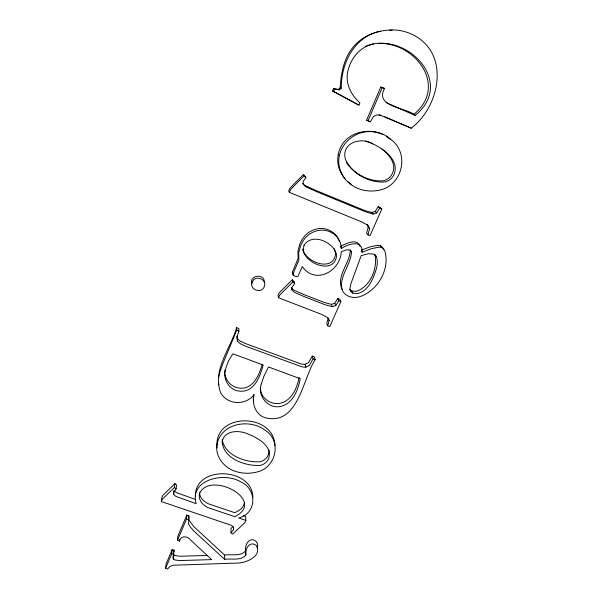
<?xml version="1.0" encoding="UTF-8"?>
<svg xmlns="http://www.w3.org/2000/svg" width="599" height="599" viewBox="0 0 599 599"><rect width="100%" height="100%" fill="white"/><g stroke="black" fill="none" stroke-linecap="round" stroke-linejoin="round"><path stroke-width="0.9" d="M188.85 515.761L188.535 524.013L190.287 526.925L193.559 530.729L224.618 559.384C231.379 558.208 240.835 561.173 245.86 555.101C244.647 549.058 249.798 540.343 256.26 545.472C262.841 556.493 244.714 563.652 235.999 563.097L173.081 565.231L169.682 566.564L167.615 569.05L165.571 568.391L166.065 564.003L172.183 549.582L174.219 550.241L172.901 557.579L173.351 559.114L174.706 559.938L179.535 560.559L211.702 559.616L190.954 540.373C188.034 536.18 180.838 534.862 179.528 541.017L177.469 540.343L177.866 536.15L186.798 515.08L188.85 515.761L188.842 519.947L193.821 526.618L224.618 555.078C231.311 553.918 240.701 556.86 245.672 550.833C244.474 544.85 249.573 536.187 255.99 541.279L257.33 543.308L257.757 545.861L257.226 547.92M222.169 439.703C225.022 455.667 245.837 462.84 260.221 461.739A11.71 10.73 -7.2 0 0 268.255 455.098L269.153 451.743L269.026 450.051M231.027 532.893L233.528 529.643L233.595 527.479L231.394 525.375L161.326 501.543L161.872 497.627L162.816 495.358L174.848 483.67L176.548 484.995L176.128 488.814L173.747 492.026L173.635 494.317L175.911 496.444L196.158 503.684C189.217 479.529 224.213 471.84 240.349 481.678C257.196 488.664 257.308 513.373 238.664 517.97L245.875 520.396L244.864 522.68L232.712 534.076L231.027 532.893L230.967 528.775L232.951 526.199M252.845 497.739C253.115 467.437 194.945 464.644 195.341 496.316M275.001 445.611C273.833 412.247 212.907 412.134 217.108 447.955M342.179 289.504C335.5 276.184 350.205 263.38 350.28 249.895L351.463 251.752C351.074 265.035 338.398 276.618 342.254 290.193C345.159 296.7 353.193 298.736 359.595 296.722C377.909 290.859 390.72 268.472 384.498 249.933L380.455 245.785L377.415 245.305L369.695 246.968L361.669 250.06M177.469 540.343L186.476 519.108L186.798 515.08M253.602 394.367L253.22 398.979L253.744 401.48M179.528 541.017L179.685 539.34M173.351 559.114L173.785 554.794L173.336 553.274L174.219 550.241M337.754 298.489L338.802 300.765L335.799 305.58L332.415 306.681L325.444 304.876L304.966 296.932L293.914 292.05L291.84 289.774L292.117 287.131L294.663 283.559L294.012 281.425L292.26 279.808L279.067 293.001L278.011 295.494L278.505 297.755L321.326 314.265L327.616 317.507L329.136 320.525L327.728 325.849L329.787 326.642L340.876 301.574L339.805 299.29L337.754 298.489L334.781 303.259L331.419 304.352L324.516 302.562L304.217 294.678L293.27 289.834L291.219 287.58M165.571 568.391L171.733 553.865L172.183 549.582M173.635 494.317L174.077 490.461L176.331 492.573L195.544 499.484M161.326 501.543L162.277 499.252L174.414 487.474L174.848 483.67M373.574 44.034C360.433 46.415 351.104 57.856 348.064 70.39C344.747 82.55 350.789 94.897 359.917 102.841L358.973 105.072L357.663 104.563L332.602 91.063L333.576 88.704L338.195 89.468L340.127 87.858C341.086 72.352 344.215 56.059 355.462 44.506C365.36 34.248 379.833 29.688 393.857 29.95A50.541 47.815 -72 0 1 411.228 34.001C450.605 51.814 440.699 105.791 411.243 128.179L384.813 116.775M333.576 88.704L339.326 89.835L341.273 88.21C341.093 63.382 354.114 36.494 380.425 31.268M224.984 372.758C225.875 365.869 228.855 359.385 232.951 353.822L263.193 365.016C260.123 376.337 254.365 392.472 239.937 391.169C229.417 390.608 223.06 379.646 224.984 369.86M218.59 377.812L220.162 371.118L223.195 362.859L236.755 330.214L236.635 327.668L238.791 328.477L238.926 331.03L236.807 337.918L237.608 341.355L240.401 343.796L246.226 346.432L302.3 366.962L305.834 367.18L309.324 365.36L313.09 358.861L312.289 356.098L314.37 356.877L315.194 359.647C302.899 378.021 298.354 426.129 265.26 417.75C255.668 414.808 251.692 403.846 254.096 394.666C245.845 405.568 227.598 405.164 220.791 392.959C211.791 370.422 230.795 348.266 236.635 327.668M299.208 377.467C297.007 387.68 292.297 399.698 281.313 402.985C271.796 405.845 260.558 398.432 260.46 388.257M367.157 224.61L368.258 227.058L366.588 233.078L367.936 234.786L370.032 235.639L381.825 208.969L380.343 207.494L378.254 206.633L375.251 211.417L371.814 212.518L364.784 210.534L315.785 190.385L304.599 185.286L302.847 183.369M367.936 234.786L369.613 228.706L367.239 224.333M262.16 364.596C259.127 375.154 253.092 389.492 239.795 388.13C232.255 387.56 225.838 381.488 225.014 373.948M244.317 502.875C243.711 508.004 239.038 510.842 234.711 512.677L208.722 503.916C204.252 501.902 199.617 498.083 199.542 492.79M382.312 87.387L368.003 120.848L366.61 120.182L380.769 87.05L384.625 88.405C373.918 107.273 407.193 107.603 415.264 115.322C453.728 84.309 411.573 35.977 372.099 44.116M351.463 251.752L349.958 250.015L346.731 249.783L341.318 251.707C340.299 271.325 315.291 285.139 302.323 266.562L297.958 276.326L297.224 276.753L294.985 276.214L293.248 275.128L292.357 272.29L298.182 258.162L297.95 250.966L300.024 243.464L302.278 239.143L305.078 235.512L308.425 232.599L312.311 230.383L316.459 228.96L320.555 228.406L324.613 228.721L328.619 229.896L333.314 232.569L336.975 236.365L339.393 241.097M289.347 192.346L290.485 189.598L304.21 175.679L303.446 174.496L289.856 188.288L288.725 191.006L289.347 192.346L361.781 221.937L368.138 225.411M358.973 105.072L333.673 91.445L334.661 89.064M278.505 297.755L279.576 295.24L292.889 281.934L292.26 279.808M366.61 120.182L370.302 121.837L373.544 116.446L377.026 114.851L380.754 115.345M312.289 356.098L308.552 362.545L305.101 364.349L301.604 364.132L246.032 343.759L240.251 341.138L237.489 338.712L236.89 336.159M303.446 174.496L305.894 177.596L303.236 181.242L303.019 183.983L305.378 186.566L316.669 191.71L366.116 212.039L373.214 214.038L376.681 212.93L379.714 208.1L378.254 206.633M385.973 102.489L413.422 114.709C448.292 86.81 416.073 42.686 379.002 43.368M359.924 246.406C357.453 237.504 345.436 243.83 340.367 246.563L341.46 248.398C348.012 244.22 362.56 238.919 362.148 252.231L371.058 248.795L378.853 247.117L381.922 247.597M365.383 46.295L370.422 44.663M389.552 30.25L392.173 30.175M207.254 555.438L179.917 556.231L175.125 555.617L173.785 554.794M349.494 289.265L351.71 290.987L356.233 291.339C370.167 286.831 377.782 268.666 374.952 255.047M376.082 256.087L373.858 254.193L368.542 253.699L361.197 255.623L350.879 283.776L349.928 288.613L350.655 291.466L352.893 293.196L357.453 293.555C369.171 290.717 373.454 277.839 376.719 267.671C377.467 263.433 378.036 258.409 375.146 254.822M383.061 88.053L384.625 88.405M382.881 134.55C354.803 121.679 325.691 153.434 345.002 178.757M340.127 87.858L341.273 88.21M171.733 553.865L173.785 554.532M338.195 89.468L339.326 89.835M413.422 114.709L415.264 115.322M186.476 519.108L188.543 519.797M243.306 515.574L245.695 516.375L245.875 520.396M365.33 141.065L371.395 143.124M372.825 144C360.853 136.332 340.629 143.086 345.518 159.499C352.025 174.047 369.613 183.227 385.179 181.946A13.073 12.549 -57.2 0 0 394.194 174.182C399.458 159.738 383.345 148.694 372.204 143.573M332.602 91.063L333.673 91.445M379.242 114.731L411.243 128.179M236.755 330.214L238.926 331.03M313.09 358.861L315.194 359.647M338.802 300.765L340.876 301.574M379.714 208.1L381.825 208.969M380.769 87.05L382.297 87.716M368.887 121.163L370.302 121.837M347.427 181.422L351.628 184.597M386.19 136.302L390.413 139.53M174.414 487.474L176.128 488.814M381.9 149.046C389.058 154.415 396.628 163.594 392.585 173.029A12.946 12.437 -57.5 0 1 383.652 180.718C369.493 182.118 354.361 174.144 346.349 162.516M380.455 245.785L383.008 248.098L383.592 249.873M292.889 281.934L294.663 283.559M375.251 211.417L376.681 212.93M371.814 212.518L373.214 214.038M304.21 175.679L305.894 177.596M368.258 227.058L369.613 228.706M361.294 250.988L362.148 252.231M351.71 290.987L352.893 293.196M334.781 303.259L335.799 305.58M331.419 304.352L332.415 306.681M329.136 320.525L328.177 318.076L326.784 323.363L327.728 325.849M292.357 272.29L292.604 273.062M293.248 275.128L292.993 274.349L294.079 271.392L298.879 260.101L298.639 252.838L300.743 245.276L303.012 240.91L305.842 237.249L309.219 234.306L313.15 232.075L317.328 230.637L321.468 230.076L325.564 230.39L329.607 231.581L334.347 234.269L338.038 238.103L340.479 242.88L341.46 248.398M302.675 248.982C305.423 262.527 334.077 272.785 335.627 253.317L334.242 248.75M291.428 288.314L291.84 289.774M305.101 364.349L305.834 367.18M218.538 383.075L218.957 384.865M251.805 283.904C249.064 275.166 264.361 272.942 264.369 282.136M237.489 338.712L237.608 341.355M245.672 550.833L245.86 555.101M233.475 527.187L233.528 529.643M224.618 555.078L224.618 559.384M222.169 441.725C223.307 458.827 245.904 466.479 260.543 465.348A11.815 10.812 -7.3 0 0 268.644 458.654C272.844 445.903 257.308 437.629 247.679 433.871C239.031 429.992 224.266 430.119 222.169 441.725M216.973 444.563C214.891 456.603 224.206 467.759 235.257 471.323A35.596 32.72 -6.2 0 0 258.251 471.653C276.379 466.718 281.702 440.789 265.387 430.426C249.888 418.214 220.889 423.059 216.973 444.563M338.188 154.924C335.365 169 344.994 183.002 357.73 188.378A39.467 37.969 -61.7 0 0 382.424 189.404C402.7 182.905 408.9 153.883 392.023 140.383C375.483 124.098 342.164 130.178 338.188 154.924M261.359 383.832C256.799 396.313 269.048 410.068 281.822 406.129C293.525 402.595 298.047 389.537 300.286 378.74L268.494 366.977L263.83 376.464L261.359 383.832M304.015 245.403L303.169 250.075C305.4 264.226 334.976 275.151 336.675 255.204C334.287 242.116 311.832 232.21 304.015 245.403M252.201 282.062C248.967 289.594 261.381 294.169 264.249 286.711C267.521 279.134 255.024 274.432 252.201 282.062M199.886 492.655C197.341 499.199 202.702 505.586 208.587 507.862L234.801 516.667C266.802 500.786 211.694 470.964 199.886 492.655"/></g></svg>
